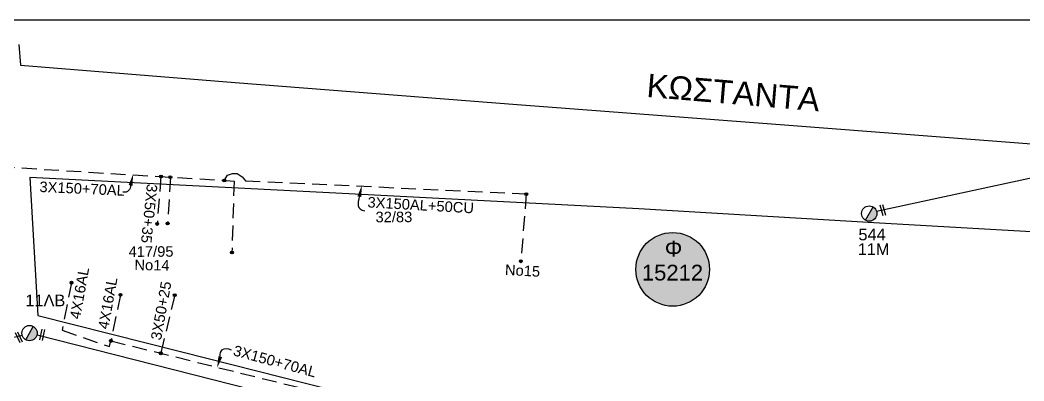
# Model space of a CAD drawing. Header units: millimetres. Extents: x 766 to 1726, y 225 to 629.
# Drawn here: x 1391.4 to 1477.3, y 575.3 to 606.2 of the extents above; entities that cross this region are included whole.
import ezdxf

# ---------------------------------------------------------------- set-up
doc = ezdxf.new("R2010")
doc.units = ezdxf.units.MM
doc.linetypes.add('DASHED', pattern=[19.05, 12.7, -6.35])
for name, color, linetype in [('Γυμνά εναέρια ΧΤ (3Φ)   3x50+35CU', 7, 'Continuous'), ('Γυμνά εναέρια ΧΤ και ΦΟΠ (3Φ)   4x50+16AL', 7, 'Continuous'), ('Επιγραφές - Σχήματα', 7, 'Continuous'), ('Καλώδια ΧΤ   3x150+70AL', 7, 'DASHED'), ('Καλώδια ΧΤ   3x150AL+50CU', 7, 'DASHED'), ('Μηχανική τομή', 7, 'Continuous'), ('Στύλος ΦΜ', 7, 'Continuous'), ('Στύλος ΦΜ @ 1', 7, 'Continuous'), ('Συνδέσεις', 7, 'Continuous'), ('Συνεστραμμένα ΧΤ   3x70+54.6+25 AL', 7, 'SYN_LINE'), ('Υπόβαθρο ΔΕΗ', 7, 'Continuous'), ('Υπόγεια καλώδια Δικτύου ΧΤ και Παρ. ΧΤ 3X50AL +25CU  XLPE', 7, 'DASHED'), ('Υπόγεια καλώδια Παροχών ΧΤ   4x16AL', 7, 'DASHED'), ('Χώρος', 7, 'Continuous')]:
    doc.layers.add(name, color=color, linetype=linetype)
doc.styles.add('arial', font='arial.ttf')
doc.styles.get("Standard").update_dxf_attribs({"font": 'arial.ttf'})
doc.linetypes.add('SYN_LINE', pattern='A,0.5,-0.0001,["/\\/\\/\\/",Standard,S=0.1,R=0,X=0,Y=-0.05],-0.25', length=0.7501)

# ---------------------------------------------------------------- blocks, each defined once
blk = doc.blocks.new('ΥΠΑΡΧΩΝ ΤΣΙΜΕΝΤΕΝΙΟΣ ΣΤΥΛΟΣ')
at = {"layer": 'Στύλος ΦΜ'}
blk.add_hatch(color=256, dxfattribs=at).paths.add_polyline_path([(-1.29, -2.28, 0.574793), (2.62, 0, 0.268822), (1.3, 2.27)])
blk.add_line((-1.29, -2.28), (1.3, 2.27), dxfattribs=at)
blk.add_circle((0, 0), 2.62, dxfattribs=at)
at = {"layer": 'Στύλος ΦΜ', "flags": 4}
for tag, p in [('ΑΡΙΘΜΟΣ', (-4.68, 8.05)), ('ΤΥΠΟΣ', (-4.91, 3.03))]:
    blk.add_attdef(tag, p, '', height=4, dxfattribs=at)
blk = doc.blocks.new('_ΣΥΝΔΕΣΗ')
at = {"layer": 'Συνδέσεις', "linetype": 'SYN_LINE', "ltscale": 40}
blk.add_hatch(color=256, dxfattribs=at).paths.add_polyline_path([(0.5, -0.01, 1), (-0.5, -0.01, 1)])
at = {"layer": 'Συνδέσεις'}
blk.add_circle((0, -0.01), 0.5, dxfattribs=at)
blk = doc.blocks.new('ΜΗΧΑΝΙΚΗ ΤΟΜΗ')
at = {"layer": 'Μηχανική τομή', "ltscale": 40}
for p, q in [((-1.89, 0.78), (1.89, 0.78)), ((1.89, 0), (-1.89, 0))]:
    blk.add_line(p, q, dxfattribs=at)
blk = doc.blocks.new('ΧΩΡΟΣ')
at = {"layer": 'Χώρος', "ltscale": 40, "true_color": 0xff4747}
blk.add_hatch(color=13, dxfattribs=at).paths.add_polyline_path([(12.17, -0.19, 1), (-13.03, -0.19, 1)])
at = {"layer": 'Χώρος', "ltscale": 40}
blk.add_circle((-0.43, -0.19), 12.6, dxfattribs=at)
at = {"layer": 'Χώρος', "ltscale": 30, "insert": (-3.14, 9.64), "char_height": 5.4, "width": 408.8913, "attachment_point": 1}
blk.add_mtext('Φ', dxfattribs=at)
at = {"layer": 'Χώρος', "ltscale": 40}
blk.add_attdef('ΑΡΙΘΜΟΣ_001', (-5.24, -3.99), '', height=5.4, dxfattribs=at)

msp = doc.modelspace()

# ---------------------------------------------------------------- linework, layer by layer
at = {"layer": 'Γυμνά εναέρια ΧΤ (3Φ)   3x50+35CU', "color": 1, "linetype": 'DASHED', "ltscale": 0.1}
for points in [[(1403.503, 592.804), (1403.176, 588.757)], [(1404.324, 592.754), (1404.076, 588.792)]]:
    msp.add_lwpolyline(points, dxfattribs=at)
at = {"layer": 'Γυμνά εναέρια ΧΤ και ΦΟΠ (3Φ)   4x50+16AL', "color": 85}
msp.add_lwpolyline([(1392.899, 579.278), (1422.855, 571.657)], dxfattribs=at)
at = {"layer": 'Επιγραφές - Σχήματα'}
msp.add_lwpolyline([(807.638, 244.256), (1540.689, 244.256), (1540.689, 606.185), (807.638, 606.185)], close=True, dxfattribs=at)
for points in [[(1400.905, 592.047), (1400.889, 591.932), (1400.857, 591.816), (1400.808, 591.705), (1400.738, 591.606), (1400.648, 591.527), (1400.534, 591.476), (1400.395, 591.459), (1400.229, 591.484)], [(1420.477, 591.089), (1420.424, 590.884), (1420.386, 590.685), (1420.372, 590.497), (1420.39, 590.325), (1420.449, 590.171), (1420.557, 590.041), (1420.722, 589.937), (1420.952, 589.865)], [(1408.578, 577.4), (1408.572, 577.593), (1408.603, 577.762), (1408.671, 577.901), (1408.776, 578.007), (1408.914, 578.074), (1409.085, 578.099), (1409.289, 578.076), (1409.522, 578.001)]]:
    msp.add_lwpolyline(points, dxfattribs=at)
for points in [[(1400.743, 592.083), (1401.123, 593.023), (1401.068, 592.01)], [(1420.314, 591.126), (1420.695, 592.065), (1420.64, 591.053)], [(1408.739, 577.355), (1408.308, 576.437), (1408.418, 577.445)]]:
    msp.add_solid(points, dxfattribs=at)
at = {"layer": 'Καλώδια ΧΤ   3x150+70AL', "color": 1, "ltscale": 0.1}
msp.add_lwpolyline([(1380.202, 594.242), (1409.762, 592.418), (1409.574, 586.309)], dxfattribs=at)
at = {"layer": 'Καλώδια ΧΤ   3x150+70AL', "color": 85, "ltscale": 0.1}
msp.add_lwpolyline([(1399.22, 578.747), (1417.007, 574.348), (1429.552, 571.37), (1433.718, 570.409), (1434.248, 569.882)], dxfattribs=at)
at = {"layer": 'Καλώδια ΧΤ   3x150AL+50CU', "color": 1, "ltscale": 0.1}
for points in [[(1408.919, 592.47), (1409.194, 592.931), (1409.615, 593.077), (1410.019, 593.061), (1410.465, 592.794), (1410.732, 592.453), (1434.757, 591.319)], [(1434.757, 591.319), (1434.297, 585.565)]]:
    msp.add_lwpolyline(points, dxfattribs=at)
at = {"layer": 'Συνεστραμμένα ΧΤ   3x70+54.6+25 AL', "color": 6, "ltscale": 10}
msp.add_lwpolyline([(1464.729, 589.849), (1482.169, 593.619)], dxfattribs=at)
at = {"layer": 'Υπόβαθρο ΔΕΗ'}
for points in [[(1391.34, 604.109), (1391.473, 602.324), (1409.862, 600.842), (1433.973, 598.97), (1456.118, 597.272), (1478.362, 595.573), (1499.321, 593.915), (1506.051, 593.477), (1505.852, 599.849), (1505.73, 603.186)], [(1392.283, 592.717), (1392.964, 580.928), (1405.286, 577.81), (1422.299, 573.52), (1437.589, 569.857), (1448.808, 567.011), (1466.902, 562.571), (1482.582, 558.665), (1493.336, 556.024), (1500.729, 562.719), (1505.086, 566.847), (1505.386, 571.7), (1505.83, 578.623), (1506.175, 586.432), (1484.978, 587.674), (1464.98, 588.827), (1444.397, 590.038), (1418.475, 591.398), (1392.283, 592.717)]]:
    msp.add_lwpolyline(points, dxfattribs=at)
at = {"layer": 'Υπόγεια καλώδια Δικτύου ΧΤ και Παρ. ΧΤ 3X50AL +25CU  XLPE', "color": 85, "ltscale": 0.1}
msp.add_lwpolyline([(1404.679, 582.663), (1403.485, 577.69)], dxfattribs=at)
at = {"layer": 'Υπόγεια καλώδια Παροχών ΧΤ   4x16AL', "color": 85, "ltscale": 0.1}
for points in [[(1395.851, 583.728), (1395.041, 579.66), (1399.105, 578.259), (1399.22, 578.747)], [(1400.042, 582.689), (1399.22, 578.747)]]:
    msp.add_lwpolyline(points, dxfattribs=at)
at = {"layer": 'Υπόγεια καλώδια Παροχών ΧΤ   4x16AL', "color": 85, "linetype": 'Continuous', "ltscale": 0.1}
msp.add_lwpolyline([(1383.082, 579.64), (1384.978, 578.999), (1386.792, 578.666), (1389.259, 578.68), (1391.624, 579.255)], dxfattribs=at)

# ---------------------------------------------------------------- block references
ref = msp.add_blockref('ΧΩΡΟΣ', (1447.395, 584.916), dxfattribs=dict(xscale=0.25, yscale=0.25, zscale=0.25))
ref.add_attrib('ΑΡΙΘΜΟΣ_001', '15212', (1444.651, 583.916), dxfattribs={"layer": 'Χώρος', "ltscale": 40, "height": 1.35})
at = {"layer": 'Μηχανική τομή'}
for p, xscale, yscale, zscale, rotation in [((1465.173, 589.902), 0.2499999999999309, 0.2499999999999309, 0.2499999999999309, 286.0660691626398), ((1391.425, 579.102), 0.249999999999952, 0.249999999999952, 0.249999999999952, 114.5831262597726), ((1393.438, 579.251), 0.2500000000000078, 0.2500000000000078, 0.2500000000000078, 77.5234828171789)]:
    msp.add_blockref('ΜΗΧΑΝΙΚΗ ΤΟΜΗ', p, dxfattribs=dict(at, xscale=xscale, yscale=yscale, zscale=zscale, rotation=rotation))
at = {"layer": 'Στύλος ΦΜ @ 1', "ltscale": 40}
ref = msp.add_blockref('ΥΠΑΡΧΩΝ ΤΣΙΜΕΝΤΕΝΙΟΣ ΣΤΥΛΟΣ', (1464.109, 589.642), dxfattribs=dict(at, xscale=0.25, yscale=0.25, zscale=0.25))
ref.add_attrib('ΤΥΠΟΣ', '11M', (1463.122, 586.096), dxfattribs={"layer": 'Στύλος ΦΜ', "height": 1, "flags": 4})
ref.add_attrib('ΑΡΙΘΜΟΣ', '544', (1463.182, 587.353), dxfattribs={"layer": 'Στύλος ΦΜ', "height": 1, "flags": 4})
ref = msp.add_blockref('ΥΠΑΡΧΩΝ ΤΣΙΜΕΝΤΕΝΙΟΣ ΣΤΥΛΟΣ', (1392.259, 579.414), dxfattribs=dict(at, xscale=0.25, yscale=0.25, zscale=0.25))
ref.add_attrib('ΤΥΠΟΣ', '11ΛB', (1391.904, 581.714), dxfattribs={"layer": 'Στύλος ΦΜ', "height": 1, "flags": 4})
at = {"layer": 'Συνδέσεις', "xscale": 0.25, "yscale": 0.25, "zscale": 0.25}
for p in [(1403.504, 592.807), (1404.304, 592.758), (1408.92, 592.473), (1434.756, 591.3), (1403.177, 588.76), (1404.077, 588.795), (1409.575, 586.312), (1434.298, 585.568), (1395.852, 583.731), (1400.043, 582.692), (1404.68, 582.666), (1399.221, 578.75), (1403.486, 577.693)]:
    msp.add_blockref('_ΣΥΝΔΕΣΗ', p, dxfattribs=at)

# ---------------------------------------------------------------- texts
at = {"layer": 'Γυμνά εναέρια ΧΤ (3Φ)   3x50+35CU', "color": 7, "insert": (1403.207, 592.112), "char_height": 0.9, "width": 84.18588, "attachment_point": 1, "rotation": 264.10126}
msp.add_mtext('3X50+35', dxfattribs=at)
at = {"layer": 'Επιγραφές - Σχήματα', "insert": (1445.169, 601.614), "char_height": 2, "width": 4.30029, "attachment_point": 1, "rotation": 355.20557}
msp.add_mtext('ΚΩΣΤΑΝΤΑ', dxfattribs=at)
at = {"layer": 'Επιγραφές - Σχήματα', "ltscale": 40, "char_height": 0.9, "width": 47.0228, "attachment_point": 1, "rotation": 0.2009, "style": 'arial'}
for s, insert in [('{\\fArial|b0|i0|c161|p34;32/83}', (1421.861, 589.795)), ('{\\fArial|b0|i0|c161|p34;417/95}', (1400.731, 586.836))]:
    msp.add_mtext(s, dxfattribs=dict(at, insert=insert))
at = {"layer": 'Επιγραφές - Σχήματα', "char_height": 0.9, "width": 84.18588, "attachment_point": 1, "style": 'arial'}
for s, insert, rotation in [('No14', (1401.241, 585.707), 359.10644), ('No15', (1432.969, 585.295), 356.85284)]:
    msp.add_mtext(s, dxfattribs=dict(at, insert=insert, rotation=rotation))
at = {"layer": 'Καλώδια ΧΤ   3x150+70AL', "color": 7, "char_height": 0.9, "width": 84.18588, "attachment_point": 1}
for insert, rotation in [((1393.133, 592.388), 357.41989), ((1409.852, 578.398), 344.82589)]:
    msp.add_mtext('3X150+70AL', dxfattribs=dict(at, insert=insert, rotation=rotation))
at = {"layer": 'Καλώδια ΧΤ   3x150AL+50CU', "color": 7, "insert": (1421.207, 591.072), "char_height": 0.9, "width": 84.18588, "attachment_point": 1, "rotation": 356.74807}
msp.add_mtext('3X150AL+50CU', dxfattribs=at)
at = {"layer": 'Υπόγεια καλώδια Δικτύου ΧΤ και Παρ. ΧΤ 3X50AL +25CU  XLPE', "color": 7, "insert": (1402.62, 578.924), "char_height": 0.9, "width": 84.18588, "attachment_point": 1, "rotation": 79.76833}
msp.add_mtext('3X50+25', dxfattribs=at)
at = {"layer": 'Υπόγεια καλώδια Παροχών ΧΤ   4x16AL', "color": 7, "char_height": 0.9, "width": 84.18588, "attachment_point": 1, "rotation": 79.76833}
for insert in [(1395.688, 580.717), (1398.108, 579.857)]:
    msp.add_mtext('4X16AL', dxfattribs=dict(at, insert=insert))

doc.saveas('drawing.dxf')
